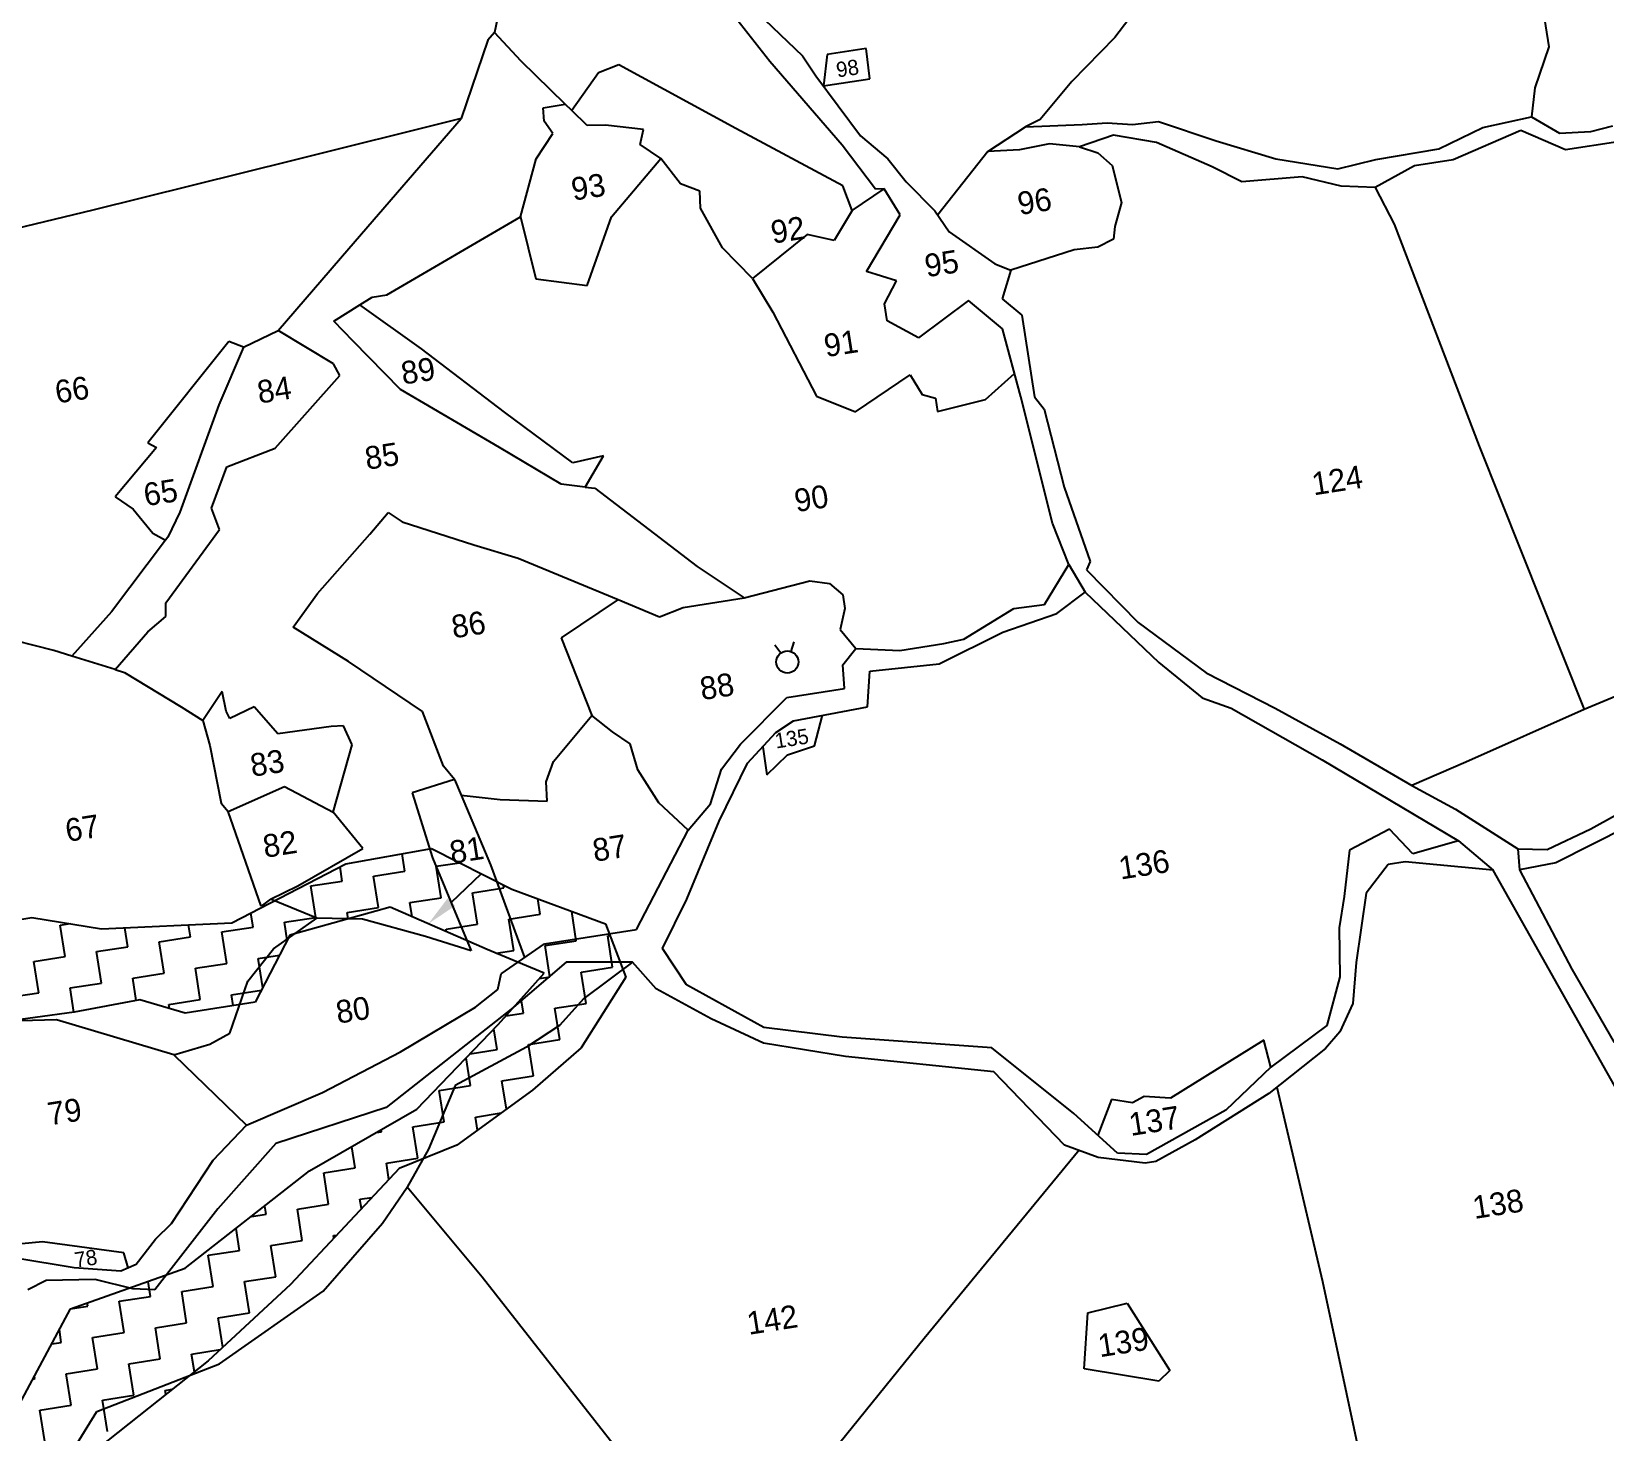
# Model space of a CAD drawing. Header units: metres. Extents: x 327602 to 331482, y 1805743 to 1809542.
# Drawn here: x 328862 to 330089, y 1806756 to 1807847 of the extents above; entities that cross this region are included whole.
import ezdxf
from ezdxf.enums import TextEntityAlignment as Align

# ---------------------------------------------------------------- set-up
doc = ezdxf.new("R2010")
doc.units = ezdxf.units.M
doc.header["$MEASUREMENT"] = 0
for name, color, linetype in [('OFF', 1, 'Continuous'), ('POLY_HATCH', 12, 'Continuous'), ('POLY_PARCEL', 6, 'Continuous'), ('POLY_ROAD', 30, 'Continuous'), ('POLY_WATER', 4, 'Continuous'), ('SYM_ARROW', 1, 'Continuous'), ('TEXT_PARCEL', 7, 'Continuous'), ('V_BOUND_LINE', 7, 'Continuous')]:
    doc.layers.add(name, color=color, linetype=linetype)
doc.styles.add('TEXT_MAP', font='', dxfattribs={"height": 0.2})
doc.styles.get('TEXT_MAP').set_extended_font_data('Kruti Dev 050')

msp = doc.modelspace()

# ---------------------------------------------------------------- linework, layer by layer
for points in [[(329456.9, 1807371.4), (329454.4, 1807363.9)], [(329441.9, 1807369), (329446.6, 1807362.7)]]:
    msp.add_lwpolyline(points)
msp.add_circle((329451.7, 1807355.7), 8.62)
at = {"layer": 'OFF'}
for p, q in [((329671.2, 1807431.8), (329684, 1807410.2)), ((329974.9, 1807216.2), (330001.9, 1807193.5)), ((330021.3, 1807210.1), (330022.6, 1807193.7))]:
    msp.add_line(p, q, dxfattribs=at)
at = {"layer": 'POLY_HATCH'}
for p, q in [((329107.4, 1807198.2), (329174.3, 1807210.2)), ((329174.3, 1807210.2), (329236.9, 1807178.5)), ((329018.6, 1807152.3), (329107.4, 1807198.2)), ((329236.9, 1807178.5), (329309.9, 1807151.5)), ((329142.1, 1807164.5), (329063.9, 1807142.7)), ((329217.6, 1807131.6), (329142.1, 1807164.5)), ((328777, 1807141.6), (328862.7, 1807156.6)), ((328862.7, 1807156.6), (328916.9, 1807147.6)), ((328916.9, 1807147.6), (329018.6, 1807152.3)), ((329309.9, 1807151.5), (329325.7, 1807109.9)), ((329063.9, 1807142.7), (329036.8, 1807090.5)), ((329262.1, 1807113), (329217.6, 1807131.6)), ((329226.2, 1807073), (329262.1, 1807113)), ((329325.7, 1807109.9), (329291.1, 1807054.9)), ((328946.9, 1807092.4), (328895.6, 1807082.7)), ((328982.2, 1807081.9), (328946.9, 1807092.4)), ((329036.8, 1807090.5), (328982.2, 1807081.9)), ((328895.6, 1807082.7), (328803.2, 1807069.9)), ((329162.9, 1807007.1), (329226.2, 1807073)), ((329291.1, 1807054.9), (329253.1, 1807021.8)), ((329253.1, 1807021.8), (329194.1, 1806979)), ((329079.2, 1806958.9), (329162.9, 1807007.1)), ((329194.1, 1806979), (329149, 1806960.7)), ((328982.3, 1806883), (329079.2, 1806958.9)), ((329149, 1806960.7), (329064.3, 1806870.4)), ((328892.8, 1806851.4), (328982.3, 1806883)), ((329064.3, 1806870.4), (329000.1, 1806810.8)), ((328847, 1806765.9), (328892.8, 1806851.4)), ((329000.1, 1806810.8), (328914.7, 1806743.1))]:
    msp.add_line(p, q, dxfattribs=at)
at = {"layer": 'POLY_HATCH', "linetype": 'Continuous'}
for p, q in [((329153.6, 1807192.5), (329151.5, 1807206.1)), ((329178, 1807196.4), (329196.1, 1807199.2)), ((329104.7, 1807184.9), (329103, 1807195.9)), ((329129.2, 1807188.7), (329153.6, 1807192.5)), ((329133, 1807164.3), (329129.2, 1807188.7)), ((329181.8, 1807171.9), (329178, 1807196.4)), ((329080.3, 1807181.1), (329104.7, 1807184.9)), ((329084.1, 1807156.6), (329080.3, 1807181.1)), ((329206.3, 1807175.8), (329230.7, 1807179.6)), ((329210.1, 1807151.3), (329206.3, 1807175.8)), ((329230.7, 1807179.6), (329230.4, 1807181.8)), ((329108.6, 1807160.5), (329133, 1807164.3)), ((329157.4, 1807168.1), (329181.8, 1807171.9)), ((329159.1, 1807157), (329157.4, 1807168.1)), ((329259, 1807159), (329257.1, 1807171)), ((328884.8, 1807150.5), (328892.5, 1807151.7)), ((328888.7, 1807126), (328884.8, 1807150.5)), ((328986.4, 1807141.3), (328984.9, 1807150.7)), ((329035.3, 1807149), (329033.5, 1807160)), ((329059.7, 1807152.8), (329084.1, 1807156.6)), ((329061.9, 1807138.8), (329059.7, 1807152.8)), ((329109.4, 1807155.4), (329108.6, 1807160.5)), ((329185.7, 1807147.5), (329210.1, 1807151.3)), ((329234.5, 1807155.2), (329259, 1807159)), ((329238.4, 1807130.7), (329234.5, 1807155.2)), ((329287.2, 1807138.4), (329283.6, 1807161.2)), ((328937.5, 1807133.7), (328935.2, 1807148.4)), ((328962, 1807137.5), (328986.4, 1807141.3)), ((328965.8, 1807113.1), (328962, 1807137.5)), ((329010.8, 1807145.2), (329035.3, 1807149)), ((329014.7, 1807120.7), (329010.8, 1807145.2)), ((329186, 1807145.3), (329185.7, 1807147.5)), ((329262.8, 1807134.6), (329287.2, 1807138.4)), ((329311.7, 1807142.2), (329313.4, 1807142.5)), ((329315.5, 1807117.8), (329311.7, 1807142.2)), ((328864.2, 1807122.2), (328888.7, 1807126)), ((328913.1, 1807129.9), (328937.5, 1807133.7)), ((328916.9, 1807105.4), (328913.1, 1807129.9)), ((329039.1, 1807124.6), (329055.9, 1807127.2)), ((329224.7, 1807128.6), (329238.4, 1807130.7)), ((329266.6, 1807110.1), (329262.8, 1807134.6)), ((328868.1, 1807097.8), (328864.2, 1807122.2)), ((328941.4, 1807109.3), (328965.8, 1807113.1)), ((328990.2, 1807116.9), (329014.7, 1807120.7)), ((328994, 1807092.5), (328990.2, 1807116.9)), ((329042.7, 1807101.7), (329039.1, 1807124.6)), ((329291, 1807113.9), (329315.5, 1807117.8)), ((329294.9, 1807089.5), (329291, 1807113.9)), ((328892.5, 1807101.6), (328916.9, 1807105.4)), ((328895.5, 1807082.7), (328892.5, 1807101.6)), ((328944.1, 1807091.8), (328941.4, 1807109.3)), ((329258.4, 1807108.8), (329266.6, 1807110.1)), ((328843.6, 1807094), (328868.1, 1807097.8)), ((328969.6, 1807088.6), (328994, 1807092.5)), ((328970.1, 1807085.5), (328969.6, 1807088.6)), ((329018.5, 1807096.3), (329041.7, 1807099.9)), ((329019.8, 1807087.8), (329018.5, 1807096.3)), ((329246, 1807081.9), (329244.3, 1807093.1)), ((329270.4, 1807085.7), (329294.9, 1807089.5)), ((329232.2, 1807079.7), (329246, 1807081.9)), ((329274.3, 1807061.3), (329270.4, 1807085.7)), ((329225.4, 1807053.6), (329222.9, 1807069.6)), ((329204.4, 1807050.3), (329225.4, 1807053.6)), ((329249.8, 1807057.4), (329274.3, 1807061.3)), ((329253.7, 1807033), (329249.8, 1807057.4)), ((329204.8, 1807025.4), (329201.4, 1807047.2)), ((329229.2, 1807029.2), (329253.7, 1807033)), ((329232.7, 1807007), (329229.2, 1807029.2)), ((329180.4, 1807021.5), (329204.8, 1807025.4)), ((329184.2, 1806997.1), (329180.4, 1807021.5)), ((329208.6, 1807000.9), (329228.7, 1807004.1)), ((329135.3, 1806989.4), (329135.1, 1806991.1)), ((329159.8, 1806993.3), (329184.2, 1806997.1)), ((329163.6, 1806968.8), (329159.8, 1806993.3)), ((329210.2, 1806990.7), (329208.6, 1807000.9)), ((329114.7, 1806961.2), (329112.1, 1806977.8)), ((329131.1, 1806988.8), (329135.3, 1806989.4)), ((329139.2, 1806965), (329163.6, 1806968.8)), ((329090.3, 1806957.4), (329114.7, 1806961.2)), ((329094.1, 1806932.9), (329090.3, 1806957.4)), ((329141.1, 1806952.3), (329139.2, 1806965)), ((329045.3, 1806925.3), (329044.3, 1806931.5)), ((329069.7, 1806929.1), (329094.1, 1806932.9)), ((329073.5, 1806904.7), (329069.7, 1806929.1)), ((329118.5, 1806936.8), (329127.9, 1806938.2)), ((329119.7, 1806929.5), (329118.5, 1806936.8)), ((329034.1, 1806923.5), (329045.3, 1806925.3)), ((329024.7, 1806897), (329022, 1806914)), ((329049.1, 1806900.9), (329073.5, 1806904.7)), ((329097.9, 1806908.5), (329100.4, 1806908.9)), ((329098.2, 1806906.6), (329097.9, 1806908.5)), ((329000.2, 1806893.2), (329024.7, 1806897)), ((329004, 1806868.8), (329000.2, 1806893.2)), ((329052.9, 1806876.4), (329049.1, 1806900.9)), ((328955.2, 1806861.1), (328953.4, 1806872.7)), ((328979.6, 1806864.9), (329004, 1806868.8)), ((329028.5, 1806872.6), (329052.9, 1806876.4)), ((329032.3, 1806848.2), (329028.5, 1806872.6)), ((328906.3, 1806853.5), (328905.9, 1806856)), ((328930.8, 1806857.3), (328955.2, 1806861.1)), ((328934.6, 1806832.9), (328930.8, 1806857.3)), ((328983.4, 1806840.5), (328979.6, 1806864.9)), ((328892.8, 1806851.4), (328906.3, 1806853.5)), ((329007.9, 1806844.3), (329032.3, 1806848.2)), ((329011.5, 1806821.4), (329007.9, 1806844.3)), ((328885.7, 1806825.2), (328884.2, 1806835.2)), ((328910.1, 1806829), (328934.6, 1806832.9)), ((328959, 1806836.7), (328983.4, 1806840.5)), ((328962.8, 1806812.3), (328959, 1806836.7)), ((328878.2, 1806824), (328885.7, 1806825.2)), ((328914, 1806804.6), (328910.1, 1806829)), ((328987.3, 1806816.1), (329009.5, 1806819.6)), ((328938.4, 1806808.4), (328962.8, 1806812.3)), ((328942.2, 1806784), (328938.4, 1806808.4)), ((328989.4, 1806802.4), (328987.3, 1806816.1)), ((328863.5, 1806796.7), (328865.1, 1806797)), ((328865.1, 1806797), (328864.8, 1806799)), ((328889.5, 1806800.8), (328914, 1806804.6)), ((328893.4, 1806776.4), (328889.5, 1806800.8)), ((328917.8, 1806780.2), (328942.2, 1806784)), ((328966.7, 1806787.8), (328972.2, 1806788.7)), ((328967.1, 1806784.7), (328966.7, 1806787.8)), ((328868.9, 1806772.5), (328893.4, 1806776.4)), ((328872.8, 1806748.1), (328868.9, 1806772.5)), ((328921.6, 1806755.7), (328917.8, 1806780.2))]:
    msp.add_line(p, q, dxfattribs=at)
at = {"layer": 'POLY_PARCEL'}
for p, q in [((329725.5, 1807866.8), (329707.1, 1807842.6)), ((330041, 1807863), (330045.4, 1807835.2)), ((329244.1, 1807824.1), (329223.3, 1807846.3)), ((329707.1, 1807842.6), (329673.4, 1807808.1)), ((329278.6, 1807790.5), (329244.1, 1807824.1)), ((329482.7, 1807829.2), (329479.8, 1807804.8)), ((329513.1, 1807833.9), (329482.7, 1807829.2)), ((329515.9, 1807810.4), (329513.1, 1807833.9)), ((330045.4, 1807835.2), (330034.4, 1807803.4)), ((329304.4, 1807815.1), (329283.7, 1807785.6)), ((329320.3, 1807821.1), (329304.4, 1807815.1)), ((329411.5, 1807771.5), (329320.3, 1807821.1)), ((329479.8, 1807804.8), (329515.9, 1807810.4)), ((329673.4, 1807808.1), (329648.7, 1807778.5)), ((330034.4, 1807803.4), (330032, 1807780.8)), ((329261.3, 1807787.8), (329278.6, 1807790.5)), ((329262.1, 1807777.3), (329261.3, 1807787.8)), ((329283.7, 1807785.6), (329278.6, 1807790.5)), ((329109.8, 1807678.1), (329197.5, 1807779.3)), ((329268.9, 1807767.7), (329262.1, 1807777.3)), ((329295.7, 1807773.8), (329283.7, 1807785.6)), ((329648.7, 1807778.5), (329637.5, 1807772.8)), ((329256, 1807748), (329268.9, 1807767.7)), ((329309.9, 1807774.2), (329295.7, 1807773.8)), ((329339.7, 1807770.9), (329309.9, 1807774.2)), ((329337.1, 1807759), (329339.7, 1807770.9)), ((329494.9, 1807726.9), (329411.5, 1807771.5)), ((329353, 1807748.2), (329337.1, 1807759)), ((329608, 1807753.7), (329569, 1807704.2)), ((329679.4, 1807757.2), (329693.7, 1807752.6)), ((329693.7, 1807752.6), (329705, 1807742.8)), ((329243.6, 1807702.6), (329256, 1807748)), ((329314.7, 1807702.8), (329353, 1807748.2)), ((329368.5, 1807728.4), (329353, 1807748.2)), ((329705, 1807742.8), (329712.2, 1807713.8)), ((329383.6, 1807722.8), (329368.5, 1807728.4)), ((329502.3, 1807707.7), (329494.9, 1807726.9)), ((329910, 1807725.7), (329924.8, 1807697)), ((329383.9, 1807709.5), (329383.6, 1807722.8)), ((329502.3, 1807707.7), (329527.2, 1807724.5)), ((329712.2, 1807713.8), (329707.1, 1807695.3)), ((329139.4, 1807641.9), (329243.6, 1807702.6)), ((329243.6, 1807702.6), (329255.7, 1807654.5)), ((329295.6, 1807649.2), (329314.7, 1807702.8)), ((329401.2, 1807678.6), (329383.9, 1807709.5)), ((329502.3, 1807707.7), (329488.2, 1807684.2)), ((329467.1, 1807688.9), (329424.5, 1807654.7)), ((329488.2, 1807684.2), (329467.1, 1807688.9)), ((329707.1, 1807695.3), (329706, 1807685.3)), ((329924.8, 1807697), (329991, 1807523.8)), ((329054.8, 1807614.2), (329109.8, 1807678.1)), ((329424.5, 1807654.7), (329401.2, 1807678.6)), ((329675.4, 1807677), (329625.9, 1807661.2)), ((329693.7, 1807679), (329675.4, 1807677)), ((329706, 1807685.3), (329693.7, 1807679)), ((329255.7, 1807654.5), (329295.6, 1807649.2)), ((329424.5, 1807654.7), (329440.3, 1807628.4)), ((329118.5, 1807634.1), (329128.1, 1807640.1)), ((329128.1, 1807640.1), (329139.4, 1807641.9)), ((329098.2, 1807621.3), (329118.5, 1807634.1)), ((329166.6, 1807599.7), (329118.5, 1807634.1)), ((329440.3, 1807628.4), (329474.5, 1807562.8)), ((329113.1, 1807605.9), (329098.2, 1807621.3)), ((329016.2, 1807605.5), (328953.1, 1807526.4)), ((329027.6, 1807601), (329016.2, 1807605.5)), ((329027.6, 1807601), (329054.8, 1807614.2)), ((329098, 1807588.1), (329054.8, 1807614.2)), ((329150.1, 1807568.2), (329113.1, 1807605.9)), ((329027.6, 1807601), (329008.6, 1807556.1)), ((329231.1, 1807550.4), (329166.6, 1807599.7)), ((329052.3, 1807522.4), (329102.9, 1807579.1)), ((329102.9, 1807579.1), (329098, 1807588.1)), ((329504.8, 1807550.7), (329547.4, 1807579.5)), ((329547.4, 1807579.5), (329556.9, 1807564.1)), ((329606.3, 1807560.3), (329628.7, 1807580.7)), ((329227.4, 1807523), (329150.1, 1807568.2)), ((329008.6, 1807556.1), (328978.2, 1807472.4)), ((329474.5, 1807562.8), (329504.8, 1807550.7)), ((329556.9, 1807564.1), (329567.1, 1807561.3)), ((329567.1, 1807561.3), (329568.7, 1807550.9)), ((329568.7, 1807550.9), (329606.3, 1807560.3)), ((329284.4, 1807510.9), (329231.1, 1807550.4)), ((328959.9, 1807523), (328927.8, 1807484.3)), ((328953.1, 1807526.4), (328959.9, 1807523)), ((329014.7, 1807507.7), (329052.3, 1807522.4)), ((329275.5, 1807494.2), (329227.4, 1807523)), ((329991, 1807523.8), (330072.9, 1807318.6)), ((329002.8, 1807475.7), (329014.7, 1807507.7)), ((329308.4, 1807516.4), (329284.4, 1807510.9)), ((329294.2, 1807492), (329308.4, 1807516.4)), ((329294.2, 1807492), (329275.5, 1807494.2)), ((328927.8, 1807484.3), (328941.7, 1807474.9)), ((329294.2, 1807492), (329301.7, 1807491.2)), ((329301.7, 1807491.2), (329381.4, 1807430)), ((328941.7, 1807474.9), (328957, 1807456.1)), ((328978.2, 1807472.4), (328968.8, 1807453.1)), ((329009, 1807458.9), (329002.8, 1807475.7)), ((329126.1, 1807455.3), (329140.4, 1807472.1)), ((329140.4, 1807472.1), (329151.3, 1807464.9)), ((328957, 1807456.1), (328966.9, 1807450.6)), ((328967.3, 1807401.8), (329009, 1807458.9)), ((329151.3, 1807464.9), (329207.3, 1807447.1)), ((328966.9, 1807450.6), (328924.7, 1807394.8)), ((328968.8, 1807453.1), (328966.9, 1807450.6)), ((329085.4, 1807409), (329126.1, 1807455.3)), ((329207.3, 1807447.1), (329241.8, 1807436.5)), ((329241.8, 1807436.5), (329319.7, 1807404.4)), ((329381.4, 1807430), (329418.1, 1807405.6)), ((329418.1, 1807405.6), (329469.3, 1807419)), ((329469.3, 1807419), (329484.7, 1807416.9)), ((329066.4, 1807382.9), (329085.4, 1807409)), ((329484.7, 1807416.9), (329495, 1807407.9)), ((329495, 1807407.9), (329496.6, 1807397.5)), ((328924.7, 1807394.8), (328893.9, 1807360.2)), ((328967.2, 1807391.1), (328967.3, 1807401.8)), ((329319.7, 1807404.4), (329275.4, 1807374.5)), ((329319.7, 1807404.4), (329352, 1807390.9)), ((329352, 1807390.9), (329370.4, 1807398.2)), ((329370.4, 1807398.2), (329418.1, 1807405.6)), ((329496.6, 1807397.5), (329493, 1807381)), ((330262.9, 1807398.1), (330072.9, 1807318.6)), ((328879.9, 1807364.6), (328789.3, 1807387.6)), ((328953.1, 1807379.2), (328967.2, 1807391.1)), ((329109.7, 1807356), (329066.4, 1807382.9)), ((328927.7, 1807349.7), (328953.1, 1807379.2)), ((329275.4, 1807374.5), (329275.4, 1807374.5)), ((329275.4, 1807374.5), (329299.2, 1807313.9)), ((329493, 1807381), (329505.1, 1807366.1)), ((328893.9, 1807360.2), (328879.9, 1807364.6)), ((328927.7, 1807349.7), (328893.9, 1807360.2)), ((328927.7, 1807349.7), (328935, 1807347.5)), ((328935, 1807347.5), (328979.1, 1807320.7)), ((329167.3, 1807317.1), (329109.7, 1807356)), ((329011, 1807332.7), (328995.9, 1807310)), ((329014.3, 1807317.3), (329011, 1807332.7)), ((328979.1, 1807320.7), (328995.9, 1807310)), ((328995.9, 1807310), (329001.6, 1807290.5)), ((329017, 1807311.5), (329014.3, 1807317.3)), ((329036, 1807320.7), (329017, 1807311.5)), ((329054.4, 1807299.6), (329036, 1807320.7)), ((329183.7, 1807274.5), (329167.3, 1807317.1)), ((329269.3, 1807278.1), (329299.2, 1807313.9)), ((329315.4, 1807301.3), (329299.2, 1807313.9)), ((329473, 1807290.3), (329479.1, 1807314.1)), ((330072.9, 1807318.6), (329980.8, 1807277.6)), ((329096.1, 1807305.3), (329054.4, 1807299.6)), ((329105.8, 1807305.9), (329096.1, 1807305.3)), ((329112.5, 1807291), (329105.8, 1807305.9)), ((329329.3, 1807292), (329315.4, 1807301.3)), ((329001.6, 1807290.5), (329010.4, 1807245.7)), ((329097.6, 1807238.7), (329112.5, 1807291)), ((329335.1, 1807271.6), (329329.3, 1807292)), ((329432.5, 1807289.5), (329435.7, 1807267.6)), ((329451.9, 1807283.4), (329473, 1807290.3)), ((329192.1, 1807264.1), (329183.7, 1807274.5)), ((329263.8, 1807262.2), (329269.3, 1807278.1)), ((329435.7, 1807267.6), (329451.9, 1807283.4)), ((329980.8, 1807277.6), (329938.6, 1807259.3)), ((329192.1, 1807264.1), (329159.2, 1807253.6)), ((329192.1, 1807264.1), (329197.3, 1807251.9)), ((329264.4, 1807247.2), (329263.8, 1807262.2)), ((329351.6, 1807245.8), (329335.1, 1807271.6)), ((329015.8, 1807239.2), (329059.8, 1807258.5)), ((329059.8, 1807258.5), (329097.6, 1807238.7)), ((329159.2, 1807253.6), (329175.1, 1807202.9)), ((329197.3, 1807251.9), (329227.7, 1807248.6)), ((329197.3, 1807251.9), (329220.3, 1807197.6)), ((329227.7, 1807248.6), (329264.4, 1807247.2)), ((329010.4, 1807245.7), (329015.8, 1807239.2)), ((329041.6, 1807165.2), (329015.8, 1807239.2)), ((329120.7, 1807210.4), (329097.6, 1807238.7)), ((329374.4, 1807224.6), (329351.6, 1807245.8)), ((329070.2, 1807181.2), (329120.7, 1807210.4)), ((329175.1, 1807202.9), (329205.1, 1807130.4)), ((329220.3, 1807197.6), (329246.9, 1807125.2)), ((329048.7, 1807170.7), (329070.2, 1807181.2)), ((329048.7, 1807170.7), (329041.6, 1807165.2)), ((329084.8, 1807156), (329048.7, 1807170.7)), ((329051.2, 1807132.1), (329084.8, 1807156)), ((329120.4, 1807155.3), (329084.8, 1807156)), ((329169.6, 1807141.7), (329120.4, 1807155.3)), ((329205.1, 1807130.4), (329169.6, 1807141.7)), ((329031.2, 1807106.8), (329051.2, 1807132.1)), ((329330.9, 1807121.7), (329293, 1807093.3)), ((329017.1, 1807066.4), (329031.2, 1807106.8)), ((329293, 1807093.3), (329274.2, 1807072.4)), ((328882, 1807076.7), (328798.1, 1807074.2)), ((328973.4, 1807049.3), (328882, 1807076.7)), ((329001.6, 1807057.8), (329017.1, 1807066.4)), ((329274.2, 1807072.4), (329248.3, 1807055.4)), ((328973.4, 1807049.3), (329001.6, 1807057.8)), ((329248.3, 1807055.4), (329192.7, 1807025.5)), ((329823.3, 1807060.8), (329750.4, 1807015.7)), ((329828.6, 1807039.7), (329823.3, 1807060.8)), ((328973.4, 1807049.3), (329030.1, 1806994.6)), ((329192.7, 1807025.5), (329171.9, 1806975.8)), ((329704.4, 1807014.7), (329693.7, 1806986.8)), ((329720.8, 1807012), (329704.4, 1807014.7)), ((329729.8, 1807016.9), (329720.8, 1807012)), ((329750.4, 1807015.7), (329729.8, 1807016.9)), ((329833.3, 1807024.2), (329868.9, 1806872.8)), ((329171.9, 1806975.8), (329155.3, 1806946.3)), ((329679.1, 1806975), (329558.4, 1806828.2)), ((329136.1, 1806918.1), (329155.3, 1806946.3)), ((329213.7, 1806876), (329155.3, 1806946.3)), ((329089.8, 1806865.2), (329136.1, 1806918.1)), ((328870.9, 1806903.7), (328854.9, 1806902)), ((328934.5, 1806895.1), (328870.9, 1806903.7)), ((328937.8, 1806883.4), (328934.5, 1806895.1)), ((329368.5, 1806679.1), (329213.7, 1806876)), ((329868.9, 1806872.8), (329920.7, 1806630.4)), ((329009, 1806808.6), (329089.8, 1806865.2)), ((329685.9, 1806848.4), (329716.7, 1806855.9)), ((329716.7, 1806855.9), (329749.8, 1806803.4)), ((329683, 1806804.5), (329685.9, 1806848.4)), ((329558.4, 1806828.2), (329441.6, 1806684)), ((328913.4, 1806771.3), (329009, 1806808.6)), ((329741.3, 1806795), (329683, 1806804.5)), ((329749.8, 1806803.4), (329741.3, 1806795)), ((328866.5, 1806695.5), (328913.4, 1806771.3))]:
    msp.add_line(p, q, dxfattribs=at)
at = {"layer": 'POLY_ROAD'}
for p, q in [((329438.1, 1807823.7), (329375.1, 1807904.3)), ((329422.6, 1807867.4), (329463.6, 1807828.1)), ((329494.5, 1807758.6), (329438.1, 1807823.7)), ((329463.6, 1807828.1), (329473.9, 1807812.7)), ((329473.9, 1807812.7), (329508.7, 1807765.8)), ((329508.7, 1807765.8), (329530, 1807748)), ((329520.4, 1807724.3), (329494.5, 1807758.6)), ((329530, 1807748), (329544.4, 1807730.1)), ((329544.4, 1807730.1), (329566.8, 1807707.4)), ((329527.2, 1807724.5), (329520.4, 1807724.3)), ((329539.7, 1807704.3), (329527.2, 1807724.5)), ((329513.3, 1807660.1), (329539.7, 1807704.3)), ((329566.8, 1807707.4), (329578, 1807690.9)), ((329578, 1807690.9), (329613.6, 1807666)), ((329613.6, 1807666), (329625.9, 1807661.2)), ((329536.7, 1807652.7), (329513.3, 1807660.1)), ((329527.5, 1807635), (329536.7, 1807652.7)), ((329625.9, 1807661.2), (329619.1, 1807638.8)), ((329529.6, 1807621.7), (329527.5, 1807635)), ((329592.9, 1807637.6), (329553.9, 1807608.4)), ((329619.4, 1807615.3), (329592.9, 1807637.6)), ((329619.1, 1807638.8), (329634.5, 1807626)), ((329553.9, 1807608.4), (329529.6, 1807621.7)), ((329633.7, 1807562.4), (329619.4, 1807615.3)), ((329634.5, 1807626), (329644.4, 1807562.5)), ((329658.5, 1807463.9), (329633.7, 1807562.4)), ((329644.4, 1807562.5), (329652, 1807552.8)), ((329652, 1807552.8), (329667.6, 1807491.9)), ((329667.6, 1807491.9), (329687.7, 1807434.1)), ((329671.2, 1807431.8), (329658.5, 1807463.9)), ((329687.7, 1807434.1), (329685, 1807427.6)), ((329685, 1807427.6), (329725.1, 1807386.5)), ((329684, 1807410.2), (329741.4, 1807355.3)), ((329725.1, 1807386.5), (329778.2, 1807347.3)), ((329741.4, 1807355.3), (329775, 1807327.8)), ((329778.2, 1807347.3), (329831.9, 1807319.8)), ((329775, 1807327.8), (329797.6, 1807319.8)), ((329797.6, 1807319.8), (329868.7, 1807279.5)), ((329831.9, 1807319.8), (329882.6, 1807291.8)), ((329882.6, 1807291.8), (329938.6, 1807259.3)), ((329868.7, 1807279.5), (329974.9, 1807216.2)), ((329938.6, 1807259.3), (329972.6, 1807240.9)), ((329972.6, 1807240.9), (330021.3, 1807210.1)), ((330120.4, 1806983), (330001.9, 1807193.5)), ((330022.6, 1807193.7), (330063.4, 1807116.1)), ((330063.4, 1807116.1), (330096.3, 1807059))]:
    msp.add_line(p, q, dxfattribs=at)
at = {"layer": 'POLY_WATER'}
for p, q in [((329681.6, 1807774.6), (329701, 1807775.9)), ((329701, 1807775.9), (329720.8, 1807774.8)), ((329720.8, 1807774.8), (329741, 1807777.1)), ((329741, 1807777.1), (329786, 1807761.9)), ((329994, 1807772.3), (330032, 1807780.8)), ((330032, 1807780.8), (330053.6, 1807768)), ((329608, 1807753.7), (329637.5, 1807772.8)), ((329637.5, 1807772.8), (329681.6, 1807774.6)), ((329706.1, 1807766.5), (329679.4, 1807757.2)), ((329739.5, 1807760.6), (329706.1, 1807766.5)), ((329959.5, 1807755.8), (329994, 1807772.3)), ((330023.5, 1807770), (329970.7, 1807747.2)), ((330058.3, 1807754.9), (330023.5, 1807770)), ((330053.6, 1807768), (330078.2, 1807769.3)), ((330078.2, 1807769.3), (330095.4, 1807773.7)), ((329632.8, 1807755), (329608, 1807753.7)), ((329656, 1807759.5), (329632.8, 1807755)), ((329679.4, 1807757.2), (329656, 1807759.5)), ((329782.8, 1807741.7), (329739.5, 1807760.6)), ((329786, 1807761.9), (329832.6, 1807747.9)), ((329910.4, 1807747.3), (329959.5, 1807755.8)), ((330099.1, 1807761.3), (330058.3, 1807754.9)), ((329806, 1807729.9), (329782.8, 1807741.7)), ((329832.6, 1807747.9), (329880.8, 1807740.1)), ((329880.8, 1807740.1), (329910.4, 1807747.3)), ((329940.7, 1807742.5), (329910, 1807725.7)), ((329970.7, 1807747.2), (329940.7, 1807742.5)), ((329853.2, 1807733.9), (329806, 1807729.9)), ((329883.4, 1807726.7), (329853.2, 1807733.9)), ((329910, 1807725.7), (329883.4, 1807726.7)), ((329652.2, 1807400.6), (329671.2, 1807431.8)), ((329661.8, 1807393.4), (329684, 1807410.2)), ((329589.4, 1807373.4), (329628.3, 1807397.4)), ((329628.3, 1807397.4), (329652.2, 1807400.6)), ((329619.6, 1807378.8), (329661.8, 1807393.4)), ((329539.5, 1807364.7), (329573.7, 1807370.1)), ((329570.2, 1807354.2), (329619.6, 1807378.8)), ((329573.7, 1807370.1), (329589.4, 1807373.4)), ((329495.1, 1807353.5), (329505.1, 1807366.1)), ((329505.1, 1807366.1), (329539.5, 1807364.7)), ((329496.3, 1807334.9), (329495.1, 1807353.5)), ((329514.2, 1807320.6), (329516.1, 1807348.4)), ((329516.1, 1807348.4), (329570.2, 1807354.2)), ((329451.3, 1807327.9), (329496.3, 1807334.9)), ((329415.2, 1807291.5), (329451.3, 1807327.9)), ((329442.8, 1807300.6), (329456.4, 1807309.8)), ((329456.4, 1807309.8), (329514.2, 1807320.6)), ((329420.7, 1807276.7), (329442.8, 1807300.6)), ((329400.3, 1807272.1), (329415.2, 1807291.5)), ((329391.7, 1807245.2), (329400.3, 1807272.1)), ((329398.5, 1807231.6), (329420.7, 1807276.7)), ((330078, 1807225.7), (330128.5, 1807253.7)), ((329374.4, 1807224.6), (329391.7, 1807245.2)), ((329334.1, 1807147.1), (329374.4, 1807224.6)), ((329373.4, 1807170.9), (329398.5, 1807231.6)), ((329921.2, 1807225.4), (329890, 1807209)), ((329939.3, 1807206.1), (329921.2, 1807225.4)), ((330044, 1807209.4), (330078, 1807225.7)), ((330106.9, 1807227.4), (330050.8, 1807199)), ((329974.9, 1807216.2), (329939.3, 1807206.1)), ((329890, 1807209), (329885.9, 1807172.9)), ((329933.4, 1807199.9), (329920.1, 1807197.8)), ((330001.9, 1807193.5), (329933.4, 1807199.9)), ((330021.3, 1807210.1), (330044, 1807209.4)), ((330050.8, 1807199), (330022.6, 1807193.7)), ((329920.1, 1807197.8), (329903.1, 1807175.5)), ((329903.1, 1807175.5), (329895.3, 1807121.4)), ((329354.5, 1807132.4), (329373.4, 1807170.9)), ((329885.9, 1807172.9), (329881.8, 1807148.3)), ((329262.4, 1807135.9), (329334.1, 1807147.1)), ((329881.8, 1807148.3), (329882.4, 1807110.2)), ((329228.5, 1807112.6), (329262.4, 1807135.9)), ((329373.1, 1807103.9), (329354.5, 1807132.4)), ((329226.1, 1807100.3), (329228.5, 1807112.6)), ((329279.3, 1807121.6), (329236.3, 1807085)), ((329330.9, 1807121.7), (329279.3, 1807121.6)), ((329349.5, 1807100.8), (329330.9, 1807121.7)), ((329895.3, 1807121.4), (329892.6, 1807089.5)), ((329208.6, 1807086.5), (329226.1, 1807100.3)), ((329392.4, 1807077.6), (329349.5, 1807100.8)), ((329433.4, 1807070.8), (329373.1, 1807103.9)), ((329882.4, 1807110.2), (329872.3, 1807072.3)), ((329892.6, 1807089.5), (329882.4, 1807067.4)), ((329236.3, 1807085), (329139, 1807008.4)), ((329150.1, 1807051.7), (329208.6, 1807086.5)), ((329433, 1807058.4), (329392.4, 1807077.6)), ((329494.4, 1807063.2), (329433.4, 1807070.8)), ((329872.3, 1807072.3), (329828.6, 1807039.7)), ((329882.4, 1807067.4), (329871.2, 1807054.4)), ((329089.3, 1807020), (329150.1, 1807051.7)), ((329497, 1807048), (329433, 1807058.4)), ((329611.1, 1807054.9), (329494.4, 1807063.2)), ((329675.1, 1807003.7), (329611.1, 1807054.9)), ((329871.2, 1807054.4), (329827.2, 1807019.4)), ((329612.8, 1807036.1), (329497, 1807048)), ((329828.6, 1807039.7), (329793.6, 1807006.3)), ((329667.8, 1806979.1), (329612.8, 1807036.1)), ((329030.1, 1806994.6), (329089.3, 1807020)), ((329827.2, 1807019.4), (329769.7, 1806983.1)), ((329139, 1807008.4), (329052.9, 1806980.4)), ((329709.2, 1806972.7), (329675.1, 1807003.7)), ((329793.6, 1807006.3), (329731.6, 1806971.8)), ((329004, 1806967.2), (329030.1, 1806994.6)), ((329052.9, 1806980.4), (329007.6, 1806929.4)), ((329694.1, 1806969.5), (329667.8, 1806979.1)), ((329769.7, 1806983.1), (329739, 1806966.3)), ((328971.6, 1806917.8), (329004, 1806967.2)), ((329730.7, 1806965), (329694.1, 1806969.5)), ((329731.6, 1806971.8), (329709.2, 1806972.7)), ((329739, 1806966.3), (329730.7, 1806965)), ((329007.6, 1806929.4), (328958.6, 1806866.3)), ((328959, 1806905.6), (328971.6, 1806917.8)), ((328944.1, 1806886.2), (328959, 1806905.6)), ((328850.2, 1806891.1), (328895.8, 1806883.7)), ((328895.8, 1806883.7), (328932.1, 1806880.9)), ((328932.1, 1806880.9), (328944.1, 1806886.2)), ((328873.8, 1806873.5), (328859.6, 1806866.2)), ((328912.1, 1806874.4), (328873.8, 1806873.5)), ((328941.4, 1806867), (328912.1, 1806874.4)), ((328958.6, 1806866.3), (328941.4, 1806867))]:
    msp.add_line(p, q, dxfattribs=at)
at = {"layer": 'SYM_ARROW'}
msp.add_line((329189.8, 1807168.5), (329213, 1807190.6), dxfattribs=at)
msp.add_solid([(329192.6, 1807165.6), (329186.9, 1807171.5), (329171.8, 1807151.5)], dxfattribs=at)
at = {"layer": 'V_BOUND_LINE'}
for p, q in [((329249.1, 1807968.6), (329223.3, 1807846.3)), ((329218.2, 1807840.4), (329197.5, 1807779.3)), ((329223.3, 1807846.3), (329218.2, 1807840.4)), ((329197.5, 1807779.3), (329066.1, 1807746.6)), ((329066.1, 1807746.6), (328910.2, 1807707.9)), ((328910.2, 1807707.9), (328786.9, 1807678.2))]:
    msp.add_line(p, q, dxfattribs=at)

# ---------------------------------------------------------------- texts
at = {"layer": 'TEXT_PARCEL', "style": 'TEXT_MAP'}
for s, height, p in [('98', 11.87, (329498.6, 1807818.5)), ('93', 17.8, (329296.5, 1807726.1)), ('96', 17.8, (329644.4, 1807714.9)), ('92', 17.8, (329452.1, 1807692.6)), ('95', 17.8, (329572, 1807666.4)), ('91', 17.8, (329493.5, 1807604.1)), ('89', 17.8, (329163.8, 1807582.7)), ('66', 17.8, (328894, 1807568)), ('84', 17.8, (329051.7, 1807567.9)), ('85', 17.8, (329135.6, 1807516.3)), ('124', 17.8, (329880.3, 1807497.5)), ('65', 17.8, (328963.1, 1807487.9)), ('90', 17.8, (329470.4, 1807483.3)), ('86', 17.8, (329203.1, 1807384.9)), ('88', 17.8, (329396.8, 1807336.7)), ('135', 11.87, (329455.1, 1807296.1)), ('83', 17.8, (329046.2, 1807277)), ('67', 17.8, (328902, 1807226.2)), ('82', 17.8, (329056.1, 1807213.8)), ('81', 17.8, (329201.7, 1807209.1)), ('87', 17.8, (329313.1, 1807210.7)), ('136', 17.8, (329729.8, 1807197.9)), ('80', 17.8, (329113, 1807084.5)), ('79', 17.8, (328888.2, 1807005.2)), ('137', 17.8, (329737.7, 1806998)), ('138', 17.8, (330005.7, 1806933.3)), ('78', 11.87, (328904.8, 1806890.7)), ('142', 17.8, (329439.9, 1806843.1)), ('139', 17.8, (329713.6, 1806825.5))]:
    msp.add_text(s, height=height, rotation=8.8984, dxfattribs=at).set_placement(p, align=Align.MIDDLE)

doc.saveas('drawing.dxf')
